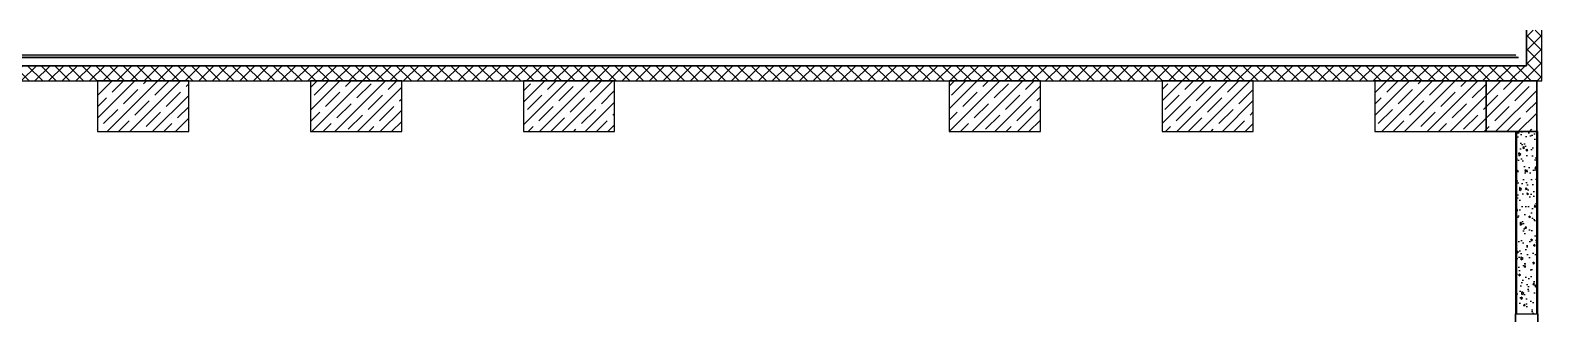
# Model space of a CAD drawing. Header units: millimetres. Extents: x -231292 to 573618, y -153144 to 564035.
# Drawn here: x 39495 to 54403, y 197267 to 200066 of the extents above; entities that cross this region are included whole.
import ezdxf

# ---------------------------------------------------------------- set-up
doc = ezdxf.new("R2010")
doc.units = ezdxf.units.MM
doc.linetypes.add('HIDDEN2', pattern=[4.7625, 3.175, -1.5875])
for name, color, linetype, lineweight in [('АР_Колонны', 250, 'Continuous', 35), ('АР_Стены ЖБ', 250, 'Continuous', 35), ('АР_Стены ПЕНОблок', 250, 'Continuous', 20), ('АР_Тонкая', 250, 'Continuous', 5), ('АР_Утеплитель', 250, 'Continuous', 0), ('АР_Штриховка', 250, 'Continuous', 0), ('РД_проем_инж перемыч_фахверк', 250, 'Continuous', 18)]:
    doc.layers.add(name, color=color, linetype=linetype, lineweight=lineweight)
doc.layers.add('РД_Витраж_вн', color=250, linetype='Continuous')

msp = doc.modelspace()

# ---------------------------------------------------------------- hatches: boundary and pattern name
at = {"layer": 'АР_Штриховка', "linetype": 'Continuous', "lineweight": 25, "true_color": 0x000000}
h = msp.add_hatch(dxfattribs=at)
h.set_pattern_fill('ANSI37', color=18, scale=30, style=0)
h.set_pattern_definition([(45, (-195344.93, 50353), (-67.35192, 67.35192), []), (135, (-195344.93, 50353), (-67.35192, -67.35192), [])])
h.paths.add_polyline_path([(54253.243, 199716.253), (54403.243, 199566.253), (54403.243, 200066.253), (54253.243, 200066.253)], flags=0)
h = msp.add_hatch(dxfattribs=at)
h.set_pattern_fill('_U', color=18, style=0, pattern_type=0)
h.set_pattern_definition([(0, (-195344.9339, 50353.0024), (0, 1), [])])
h.paths.add_polyline_path([(35703.243, 199821.253), (35703.243, 199796.253), (54173.243, 199796.253), (54148.243, 199821.253)], flags=0)
h = msp.add_hatch(dxfattribs=at)
h.set_pattern_fill('ANSI37', color=18, scale=30, style=0)
h.set_pattern_definition([(45, (-195344.93, 50353), (-67.35192, 67.35192), []), (135, (-195344.93, 50353), (-67.35192, -67.35192), [])])
h.paths.add_polyline_path([(35703.243, 199716.253), (35703.243, 199566.253), (54403.243, 199566.253), (54253.243, 199716.253)], flags=0)
h = msp.add_hatch(dxfattribs=at)
h.set_pattern_fill('AR-CONC', color=18, angle=45, style=0)
h.set_pattern_definition([(95, (-195344.93, 50353), (140.09465, 117.55338), [19.05, -209.55]), (40, (-195344.93, 50353), (-160.01845, 110.17673), [15.24, -167.64058]), (145.451445, (-195333.26, 50362.8), (-19.9238, 227.7301), [16.19001, -178.09024]), (91.1842, (-195380.85, 50388.92), (221.41024, 161.95341), [28.575, -314.325]), (141.63556, (-195362.4, 50402.42), (-7.08662, 342.82676), [24.28502, -267.1356]), (36.18415, (-195380.85, 50388.92), (-7.08662, 342.82676), [22.85997, -251.45973]), (66, (-195353.91, 50397.9), (179.51998, 34.89515), [19.05, -209.55]), (11, (-195353.91, 50397.9), (-86.53993, 173.94119), [15.24, -167.64]), (116.451445, (-195338.95, 50400.81), (92.98005, 208.83634), [16.19001, -178.08994]), (82.5, (-195344.934, 50353), (-57.605469, 61.973414), [0, -165.608, 0, -170.18, 0, -168.275]), (52.5, (-195344.93, 50353), (-23.589727, 118.087), [0, -97.028, 0, -161.798, 0, -64.135]), (12.5, (-195384.986, 50312.95), (99.927863, 91.826196), [0, -63.5, 0, -198.12, 0, -262.89]), (2.5, (-195402.95, 50294.99), (86.763904, 122.722393), [0, -82.55, 0, -131.572, 0, -186.69])])
h.paths.add_polyline_path([(54153.243, 194913.262), (54353.243, 194913.262), (54353.243, 194916.876), (54153.243, 194916.876)], flags=0)
h.paths.add_polyline_path([(54153.243, 197267.253), (54353.243, 197267.253), (54353.243, 199066.253), (54153.243, 199066.253)], flags=0)

# ---------------------------------------------------------------- linework, layer by layer
at = {"layer": 'АР_Колонны', "color": 18, "linetype": 'HIDDEN2', "lineweight": 25, "true_color": 0x000000}
for p, q in [((53853.243, 199566.253), (54353.243, 199566.253)), ((53853.243, 199066.253), (53853.243, 199566.253)), ((54353.243, 199566.253), (54353.243, 199066.253)), ((54353.243, 199066.253), (53853.243, 199066.253))]:
    msp.add_line(p, q, dxfattribs=at)
at = {"layer": 'АР_Колонны', "color": 18, "linetype": 'Continuous', "lineweight": 25, "true_color": 0x000000}
for p, q in [((53853.243, 199566.253), (53853.243, 199066.253)), ((54353.243, 199566.253), (53853.243, 199566.253)), ((54353.243, 199566.253), (53853.243, 199566.253)), ((53853.243, 199566.253), (53853.243, 199066.253)), ((54353.243, 199066.253), (54353.243, 199566.253)), ((54353.243, 199066.253), (54353.243, 199566.253)), ((53853.243, 199066.253), (54353.243, 199066.253)), ((53853.243, 199066.253), (54353.243, 199066.253))]:
    msp.add_line(p, q, dxfattribs=at)
at = {"layer": 'АР_Стены ЖБ', "color": 18, "linetype": 'Continuous', "lineweight": 25, "true_color": 0x000000}
for p, q in [((41058.243, 199566.253), (40158.243, 199566.253)), ((40158.243, 199566.253), (40158.243, 199066.253)), ((41058.243, 199066.253), (41058.243, 199566.253)), ((43158.243, 199566.253), (42258.243, 199566.253)), ((42258.243, 199566.253), (42258.243, 199066.253)), ((43158.243, 199066.253), (43158.243, 199566.253)), ((45258.243, 199566.253), (44358.243, 199566.253)), ((44358.243, 199566.253), (44358.243, 199066.253)), ((45258.243, 199066.253), (45258.243, 199566.253)), ((49458.243, 199566.253), (48558.243, 199566.253)), ((48558.243, 199566.253), (48558.243, 199066.253)), ((49458.243, 199066.253), (49458.243, 199566.253)), ((51558.243, 199566.253), (50658.243, 199566.253)), ((50658.243, 199566.253), (50658.243, 199066.253)), ((51558.243, 199066.253), (51558.243, 199566.253)), ((53853.243, 199566.253), (52758.243, 199566.253)), ((52758.243, 199566.253), (52758.243, 199066.253)), ((53853.243, 199066.253), (53853.243, 199566.253)), ((54353.243, 199566.253), (53853.243, 199566.253)), ((53853.243, 199566.253), (53853.243, 199066.253)), ((54353.243, 199066.253), (54353.243, 199566.253)), ((40158.243, 199066.253), (41058.243, 199066.253)), ((42258.243, 199066.253), (43158.243, 199066.253)), ((44358.243, 199066.253), (45258.243, 199066.253)), ((48558.243, 199066.253), (49458.243, 199066.253)), ((50658.243, 199066.253), (51558.243, 199066.253)), ((52758.243, 199066.253), (53853.243, 199066.253)), ((53853.243, 199066.253), (54353.243, 199066.253))]:
    msp.add_line(p, q, dxfattribs=at)
at = {"layer": 'АР_Стены ПЕНОблок', "color": 18, "linetype": 'Continuous', "lineweight": 25, "true_color": 0x000000}
for p, q in [((54353.243, 199066.253), (54153.243, 199066.253)), ((54153.243, 199066.253), (54153.243, 197267.253)), ((54353.243, 197267.253), (54353.243, 199066.253)), ((54153.243, 197267.253), (54353.243, 197267.253))]:
    msp.add_line(p, q, dxfattribs=at)
at = {"layer": 'АР_Тонкая', "color": 18, "linetype": 'Continuous', "lineweight": 25, "true_color": 0x000000}
for p, q in [((54253.243, 199716.253), (54253.243, 200066.253)), ((54148.243, 199821.253), (35703.243, 199821.253)), ((54173.243, 199796.253), (35703.243, 199796.253)), ((35703.243, 199796.253), (54173.243, 199796.253)), ((35703.243, 199716.253), (54253.243, 199716.253)), ((54153.243, 199066.253), (54143.243, 199066.253)), ((54143.243, 199066.253), (54143.243, 197267.253)), ((54153.243, 197267.253), (54153.243, 199066.253)), ((54363.243, 199066.253), (54353.243, 199066.253)), ((54353.243, 199066.253), (54353.243, 197267.253)), ((54363.243, 197267.253), (54363.243, 199066.253)), ((54143.243, 197267.253), (54153.243, 197267.253)), ((54353.243, 197267.253), (54363.243, 197267.253))]:
    msp.add_line(p, q, dxfattribs=at)
at = {"layer": 'АР_Утеплитель', "color": 18, "linetype": 'Continuous', "lineweight": 25, "true_color": 0x000000}
for p, q in [((54253.243, 200066.253), (54253.243, 199716.253)), ((54403.243, 199566.253), (54403.243, 200066.253)), ((54253.243, 199716.253), (35703.243, 199716.253)), ((35703.243, 199566.253), (54403.243, 199566.253))]:
    msp.add_line(p, q, dxfattribs=at)
at = {"layer": 'АР_Штриховка', "color": 18, "linetype": 'Continuous', "lineweight": 25, "true_color": 0x000000}
for p, q in [((40158.243, 199421.214), (40303.282, 199566.253)), ((40158.243, 199196.708), (40527.788, 199566.253)), ((40190.346, 199565.57), (40191.029, 199566.253)), ((40252.295, 199066.253), (40752.295, 199566.253)), ((40302.599, 199453.317), (40415.535, 199566.253)), ((40414.853, 199341.064), (40555.169, 199481.381)), ((40476.801, 199066.253), (40976.801, 199566.253)), ((40611.296, 199537.507), (40640.041, 199566.253)), ((40723.549, 199425.254), (40863.865, 199565.57)), ((41032.245, 199509.444), (41058.243, 199535.442)), ((42258.243, 199500.656), (42323.839, 199566.253)), ((42258.243, 199276.15), (42548.346, 199566.253)), ((42272.852, 199066.253), (42772.852, 199566.253)), ((42295.094, 199425.254), (42435.41, 199565.57)), ((42497.359, 199066.253), (42997.359, 199566.253)), ((42603.79, 199509.444), (42660.599, 199566.253)), ((42716.043, 199397.191), (42856.36, 199537.507)), ((42721.865, 199066.253), (43158.243, 199502.631)), ((43024.74, 199481.381), (43109.612, 199566.253)), ((44358.243, 199355.592), (44568.903, 199566.253)), ((44358.243, 199131.086), (44793.41, 199566.253)), ((44358.243, 199467.846), (44427.905, 199537.507)), ((44517.916, 199066.253), (45017.916, 199566.253)), ((44596.284, 199481.381), (44681.157, 199566.253)), ((44708.538, 199369.127), (44848.854, 199509.444)), ((44742.423, 199066.253), (45242.423, 199566.253)), ((44904.981, 199565.57), (44905.663, 199566.253)), ((45017.234, 199453.317), (45130.17, 199566.253)), ((48558.243, 199514.477), (48610.019, 199566.253)), ((48558.243, 199289.971), (48834.525, 199566.253)), ((48559.032, 199066.253), (49059.032, 199566.253)), ((48581.273, 199425.254), (48721.59, 199565.57)), ((48783.538, 199066.253), (49283.538, 199566.253)), ((48889.969, 199509.444), (48946.778, 199566.253)), ((49002.223, 199397.191), (49142.539, 199537.507)), ((49008.044, 199066.253), (49458.243, 199516.452)), ((49310.919, 199481.381), (49395.791, 199566.253)), ((50658.243, 199369.413), (50855.083, 199566.253)), ((50658.243, 199144.907), (51079.589, 199566.253)), ((50658.243, 199481.666), (50714.084, 199537.507)), ((50804.096, 199066.253), (51304.096, 199566.253)), ((50882.464, 199481.381), (50967.336, 199566.253)), ((50994.717, 199369.127), (51135.033, 199509.444)), ((51028.602, 199066.253), (51528.602, 199566.253)), ((51191.16, 199565.57), (51191.842, 199566.253)), ((51303.413, 199453.317), (51416.349, 199566.253)), ((51415.666, 199341.064), (51555.983, 199481.381)), ((52758.243, 199448.856), (52875.64, 199566.253)), ((52758.243, 199224.349), (53100.147, 199566.253)), ((52762.705, 199565.57), (52763.387, 199566.253)), ((52824.653, 199066.253), (53324.653, 199566.253)), ((52874.958, 199453.317), (52987.894, 199566.253)), ((52987.211, 199341.064), (53127.528, 199481.381)), ((53049.16, 199066.253), (53549.16, 199566.253)), ((53183.654, 199537.507), (53212.4, 199566.253)), ((53273.666, 199066.253), (53773.666, 199566.253)), ((53295.908, 199425.254), (53436.224, 199565.57)), ((53604.604, 199509.444), (53661.413, 199566.253)), ((53716.857, 199397.191), (53853.243, 199533.577)), ((53853.243, 199421.324), (53998.172, 199566.253)), ((53853.243, 199196.817), (54222.679, 199566.253)), ((53853.243, 199533.577), (53857.174, 199537.507)), ((54025.553, 199481.381), (54110.426, 199566.253)), ((54137.807, 199369.127), (54278.123, 199509.444)), ((54334.25, 199565.57), (54334.932, 199566.253)), ((40158.243, 199308.961), (40246.473, 199397.191)), ((40527.106, 199228.811), (40667.422, 199369.127)), ((40701.307, 199066.253), (41058.243, 199423.188)), ((40835.802, 199313.001), (40976.119, 199453.317)), ((42407.347, 199313.001), (42547.663, 199453.317)), ((42519.6, 199200.748), (42659.917, 199341.064)), ((42828.296, 199284.937), (42968.613, 199425.254)), ((43136.993, 199369.127), (43158.243, 199390.378)), ((44399.841, 199284.937), (44540.158, 199425.254)), ((44820.791, 199256.874), (44961.107, 199397.191)), ((44966.929, 199066.253), (45258.243, 199357.567)), ((45129.487, 199341.064), (45258.243, 199469.82)), ((48693.526, 199313.001), (48833.843, 199453.317)), ((48805.779, 199200.748), (48946.096, 199341.064)), ((49114.476, 199284.937), (49254.792, 199425.254)), ((49423.172, 199369.127), (49458.243, 199404.198)), ((50686.021, 199284.937), (50826.337, 199425.254)), ((51106.97, 199256.874), (51247.287, 199397.191)), ((51253.108, 199066.253), (51558.243, 199371.388)), ((52758.243, 199336.602), (52818.831, 199397.191)), ((53099.464, 199228.811), (53239.781, 199369.127)), ((53408.161, 199313.001), (53548.477, 199453.317)), ((53498.172, 199066.253), (53853.243, 199421.324)), ((53520.414, 199200.748), (53660.73, 199341.064)), ((53853.243, 199309.07), (53969.427, 199425.254)), ((53947.185, 199066.253), (54353.243, 199472.311)), ((54250.06, 199256.874), (54353.243, 199360.057)), ((40218.41, 199144.621), (40358.726, 199284.937)), ((40639.359, 199116.558), (40779.676, 199256.874)), ((40925.814, 199066.253), (41058.243, 199198.682)), ((40948.055, 199200.748), (41058.243, 199310.935)), ((42258.243, 199163.897), (42351.22, 199256.874)), ((42631.853, 199088.494), (42772.17, 199228.811)), ((42940.55, 199172.684), (43080.866, 199313.001)), ((42946.371, 199066.253), (43158.243, 199278.124)), ((44512.094, 199172.684), (44652.411, 199313.001)), ((44630.17, 199066.253), (44764.664, 199200.748)), ((44933.044, 199144.621), (45073.36, 199284.937)), ((45241.74, 199228.811), (45258.243, 199245.314)), ((48558.243, 199177.718), (48637.4, 199256.874)), ((48918.033, 199088.494), (49058.349, 199228.811)), ((49226.729, 199172.684), (49367.045, 199313.001)), ((49232.551, 199066.253), (49458.243, 199291.945)), ((50798.274, 199172.684), (50938.59, 199313.001)), ((50916.349, 199066.253), (51050.843, 199200.748)), ((51219.223, 199144.621), (51359.54, 199284.937)), ((51527.92, 199228.811), (51558.243, 199259.134)), ((52790.768, 199144.621), (52931.085, 199284.937)), ((53211.718, 199116.558), (53352.034, 199256.874)), ((53632.667, 199088.494), (53772.984, 199228.811)), ((53722.679, 199066.253), (53853.243, 199196.817)), ((53829.11, 199284.937), (53853.243, 199309.07)), ((53941.363, 199172.684), (54081.68, 199313.001)), ((54059.438, 199066.253), (54193.933, 199200.748)), ((54171.692, 199066.253), (54353.243, 199247.804)), ((40158.243, 199084.454), (40162.283, 199088.494)), ((40364.548, 199066.253), (40470.979, 199172.684)), ((40813.561, 199066.253), (40891.929, 199144.621)), ((42385.106, 199066.253), (42463.474, 199144.621)), ((42834.118, 199066.253), (42884.423, 199116.558)), ((43058.625, 199066.253), (43158.243, 199165.871)), ((44405.663, 199066.253), (44455.968, 199116.558)), ((44854.676, 199066.253), (44876.917, 199088.494)), ((45079.182, 199066.253), (45185.614, 199172.684)), ((45191.436, 199066.253), (45258.243, 199133.06)), ((48671.285, 199066.253), (48749.653, 199144.621)), ((49120.298, 199066.253), (49170.602, 199116.558)), ((49344.804, 199066.253), (49458.243, 199179.692)), ((49457.057, 199066.253), (49458.243, 199067.439)), ((50691.842, 199066.253), (50742.147, 199116.558)), ((51140.855, 199066.253), (51163.097, 199088.494)), ((51365.362, 199066.253), (51471.793, 199172.684)), ((51477.615, 199066.253), (51558.243, 199146.881)), ((52936.906, 199066.253), (53043.338, 199172.684)), ((53385.919, 199066.253), (53464.287, 199144.621)), ((53834.932, 199066.253), (53853.243, 199084.564)), ((53853.243, 199084.564), (53885.237, 199116.558)), ((54283.945, 199066.253), (54306.186, 199088.494))]:
    msp.add_line(p, q, dxfattribs=at)
at = {"layer": 'РД_Витраж_вн', "color": 18, "linetype": 'Continuous', "lineweight": 25, "true_color": 0x000000}
for p, q in [((54143.243, 197267.253), (54143.243, 194967.253)), ((54363.243, 197267.253), (54363.243, 194967.253))]:
    msp.add_line(p, q, dxfattribs=at)
at = {"layer": 'РД_проем_инж перемыч_фахверк', "color": 18, "linetype": 'Continuous', "lineweight": 25, "true_color": 0x000000}
for p, q in [((54143.243, 194917.253), (54143.243, 197267.253)), ((54363.243, 194917.253), (54363.243, 197267.253))]:
    msp.add_line(p, q, dxfattribs=at)

doc.saveas('drawing.dxf')
